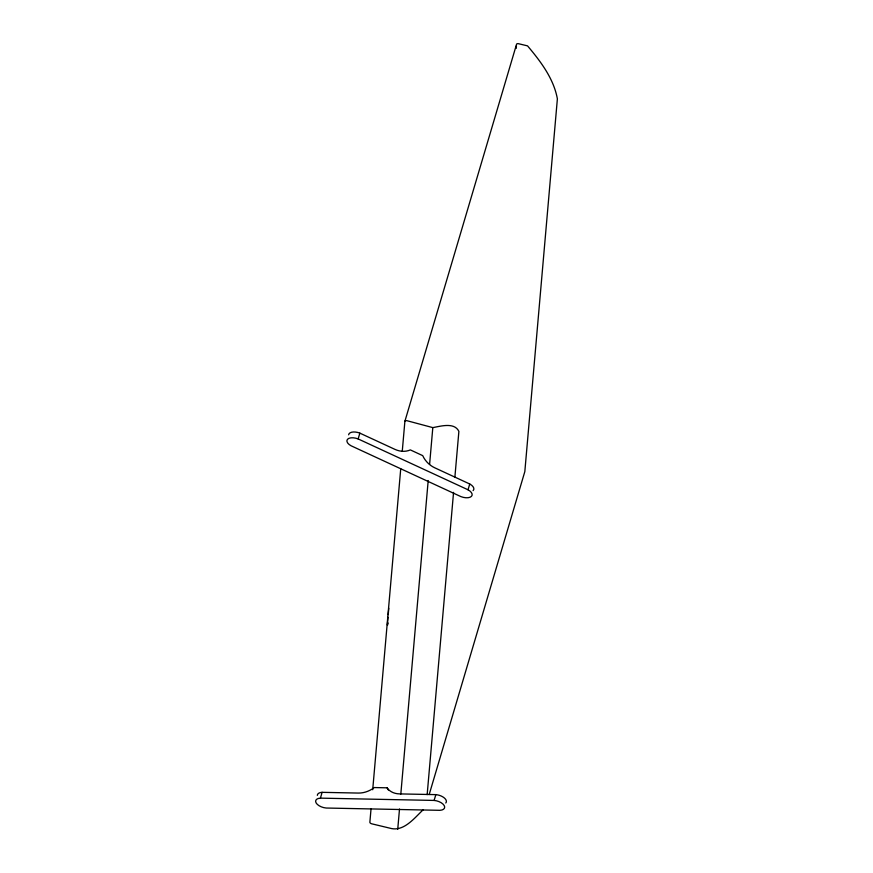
<?xml version="1.0" encoding="UTF-8"?>
<svg xmlns="http://www.w3.org/2000/svg" width="873" height="873" viewBox="0 0 873 873"><rect width="100%" height="100%" fill="white"/><g stroke="black" fill="none" stroke-linecap="round" stroke-linejoin="round"><path stroke-width="1.31" d="M371.047 808.714L369.868 822.257A2.15 1.091 16.5 0 0 371.811 823.828L391.573 828.575C404.363 831.14 414.664 817.783 423.067 809.871M372.706 789.749L400.74 468.725M402.278 451.112L404.886 421.31L516.543 44.348A2.128 1.08 16.5 0 1 518.682 43.748L527.543 45.876C540.551 61.328 553.711 78.548 557.378 98.856L524.826 471.606L429.2 794.506M387.317 624.948L387.994 617.233M388.223 614.657L388.78 608.23M397.728 829.35L399.507 808.987M400.816 794.059L428.196 480.543M429.614 464.261L432.812 427.617C440.81 426.199 454.418 422.063 458.882 431.382L454.855 477.466M427.159 794.637L453.556 492.372M516.194 48.408L516.423 45.702M358.137 438.933L468.026 489.786A8.828 4.485 16.5 0 1 471.398 496.41A8.828 4.485 16.5 0 1 460.922 496.617L351.044 445.765A8.828 4.485 16.5 0 1 347.672 439.141A8.828 4.485 16.5 0 1 358.137 438.933L359.862 433.139L394.88 449.344A20.81 17.231 46.1 0 0 410.332 449.901L422.707 455.63A20.81 17.231 46.1 0 0 434.721 467.786L469.739 483.991A8.828 4.485 16.5 0 1 473.111 490.604M320.402 798.14L434.121 800.432A8.828 4.485 16.5 0 1 444.171 805.517A8.828 4.485 16.5 0 1 439.894 810.319L326.175 808.027A8.828 4.485 16.5 0 1 316.124 802.942A8.828 4.485 16.5 0 1 320.402 798.14L322.115 792.335L358.356 793.066A20.81 15.779 -30.3 0 0 374.288 787.555L387.099 787.817A20.81 15.779 -30.3 0 0 399.594 793.906L435.834 794.626A8.828 4.485 16.5 0 1 444.313 797.933A8.828 4.485 16.5 0 1 445.776 802.996M387.525 625.166L388.169 623.006M468.026 489.786L469.739 483.991M434.121 800.432L435.834 794.626M432.812 427.617L407.014 420.721A2.128 1.08 16.5 0 0 404.886 421.31M387.099 787.817L388.376 790.01M317.336 795.368A8.828 4.485 16.5 0 1 322.115 792.335M348.622 434.809A8.828 4.485 16.5 0 1 359.862 433.139"/></g></svg>
